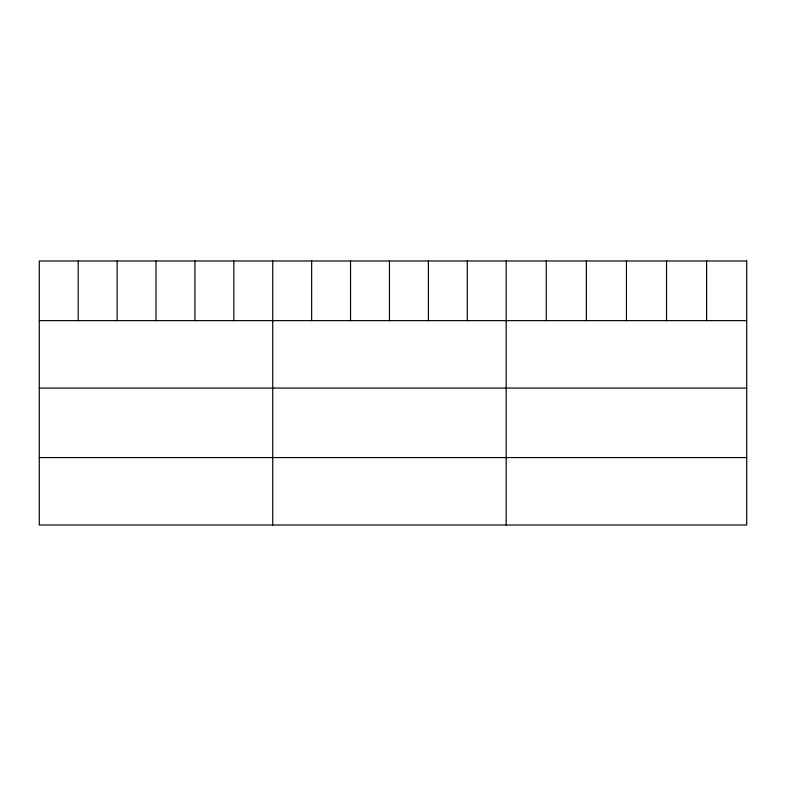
<?xml version="1.0" encoding="UTF-8"?>
<svg xmlns="http://www.w3.org/2000/svg" width="786" height="786" viewBox="0 0 786 786"><rect width="100%" height="100%" fill="white"/><g stroke="black" fill="none" stroke-linecap="round" stroke-linejoin="round"><path stroke-width="1.18" d="M39.3 320.649L746.7 320.649M39.3 388.088L746.7 388.088M39.3 457.57L746.7 457.57M706.614 260.991L706.614 320.649M666.528 260.991L666.528 320.649M626.442 260.991L626.442 320.649M586.356 260.991L586.356 320.649M546.27 260.991L546.27 320.649M506.184 260.991L506.184 525.009M467.277 260.991L467.277 320.649M428.37 260.991L428.37 320.649M389.463 260.991L389.463 320.649M350.556 260.991L350.556 320.649M311.649 260.991L311.649 320.649M272.742 260.991L272.742 525.009M233.835 260.991L233.835 320.649M194.928 260.991L194.928 320.649M156.021 260.991L156.021 320.649M117.114 260.991L117.114 320.649M78.207 260.991L78.207 320.649M746.7 260.991L39.3 260.991L39.3 525.009L746.7 525.009L746.7 260.991"/></g></svg>
